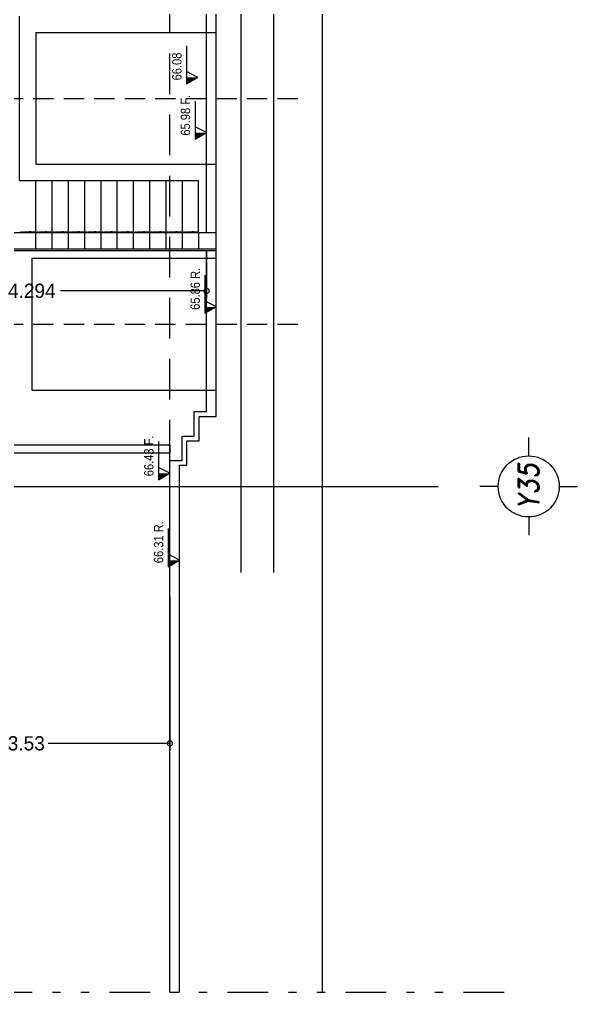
# Model space of a CAD drawing. Extents: x 271.1 to 330.5, y -7 to 33.8.
# Drawn here: x 284.43 to 291.28, y -3.01 to 8.95 of the extents above; entities that cross this region are included whole.
import ezdxf
from ezdxf.enums import TextEntityAlignment as Align

# ---------------------------------------------------------------- set-up
doc = ezdxf.new("R2010")
doc.units = 0
doc.header["$MEASUREMENT"] = 0
doc.linetypes.add('TRATTEGGIATA', pattern=[0.75, 0.5, -0.25])
doc.linetypes.add('TRATTO-PUNTI', pattern=[1.25, 0.5, -0.25, 0, -0.25, 0, -0.25])
doc.layers.get('0').update_dxf_attribs({"linetype": 'CONTINUOUS'})
doc.layers.get('DEFPOINTS').update_dxf_attribs({"linetype": 'CONTINUOUS'})
for name, color, linetype in [('025', 1, 'CONTINUOUS'), ('CONTROSOFFITTI', 5, 'CONTINUOUS'), ('MAGLIA', 6, 'CONTINUOUS'), ('MURO', 1, 'CONTINUOUS'), ('QUOTAFINITO', 4, 'CONTINUOUS')]:
    doc.layers.add(name, color=color, linetype=linetype)
doc.styles.add('HELV', font='HELV.shx')
doc.styles.add('SV', font='ROMAND.shx', dxfattribs={"width": 0.9, "oblique": 10, "height": 50})
doc.dimstyles.new('100', dxfattribs={"dimscale": 0.05, "dimtxt": 3.5, "dimasz": 2.5, "dimexe": 1.8, "dimexo": 0.1, "dimgap": 0.09, "dimtad": 0, "dimtoh": 1, "dimdec": 3, "dimtxsty": 'STANDARD', "dimblk1": 'DOTSMALL', "dimblk2": 'DOTSMALL', "dimsah": 1, "dimcen": 1.5, "dimclrd": 1, "dimclre": 2, "dimclrt": 5, "dimazin": 3, "dimtfac": 1, "dimtdec": 4, "dimtmove": 0, "dimatfit": 3, "dimtolj": 1, "dimtzin": 0})

# ---------------------------------------------------------------- blocks, each defined once
blk = doc.blocks.new('_DOTSMALL')
at = {"color": 0, "linetype": 'BYBLOCK', "ltscale": 0.5, "const_width": 0.5}
blk.add_lwpolyline([(-0.0625, 0, 1), (0.0625, 0, 1)], format="xyb", close=True, dxfattribs=at)
blk = doc.blocks.new('*D21')
at = {"color": 2, "linetype": 'BYBLOCK', "ltscale": 0.5}
for p, q in [((282.431, 6.109), (282.431, 5.528)), ((286.725, 6.109), (286.725, 5.528))]:
    blk.add_line(p, q, dxfattribs=at)
at = {"color": 1, "linetype": 'BYBLOCK', "ltscale": 0.5}
for p, q in [((282.431, 5.618), (284.223, 5.618)), ((286.725, 5.618), (284.932, 5.618))]:
    blk.add_line(p, q, dxfattribs=at)
at = {"layer": 'DEFPOINTS', "color": 0, "linetype": 'BYBLOCK', "ltscale": 0.5}
for p in [(282.431, 6.114), (286.725, 6.114), (282.431, 5.618)]:
    blk.add_point(p, dxfattribs=at)
at = {"color": 1, "linetype": 'BYBLOCK', "ltscale": 0.5, "xscale": 0.125, "yscale": 0.125, "zscale": 0.125, "rotation": 180}
blk.add_blockref('_DOTSMALL', (282.431, 5.618), dxfattribs=at)
at = {"color": 1, "linetype": 'BYBLOCK', "ltscale": 0.5, "xscale": 0.125, "yscale": 0.125, "zscale": 0.125}
blk.add_blockref('_DOTSMALL', (286.725, 5.618), dxfattribs=at)
at = {"color": 5, "linetype": 'BYBLOCK', "ltscale": 0.5, "insert": (284.578, 5.618), "char_height": 0.175, "attachment_point": 5}
blk.add_mtext('\\A1;4.294', dxfattribs=at)
blk = doc.blocks.new('*D22')
at = {"color": 2, "linetype": 'BYBLOCK', "ltscale": 0.5}
for p, q in [((282.745, 1.859), (282.745, -0.034)), ((286.275, 1.859), (286.275, -0.034))]:
    blk.add_line(p, q, dxfattribs=at)
at = {"color": 1, "linetype": 'BYBLOCK', "ltscale": 0.5}
for p, q in [((282.745, 0.056), (284.243, 0.056)), ((286.275, 0.056), (284.777, 0.056))]:
    blk.add_line(p, q, dxfattribs=at)
at = {"layer": 'DEFPOINTS', "color": 0, "linetype": 'BYBLOCK', "ltscale": 0.5}
for p in [(282.745, 1.864), (286.275, 1.864), (286.275, 0.056)]:
    blk.add_point(p, dxfattribs=at)
at = {"color": 1, "linetype": 'BYBLOCK', "ltscale": 0.5, "xscale": 0.125, "yscale": 0.125, "zscale": 0.125, "rotation": 180}
blk.add_blockref('_DOTSMALL', (282.745, 0.056), dxfattribs=at)
at = {"color": 1, "linetype": 'BYBLOCK', "ltscale": 0.5, "xscale": 0.125, "yscale": 0.125, "zscale": 0.125}
blk.add_blockref('_DOTSMALL', (286.275, 0.056), dxfattribs=at)
at = {"color": 5, "linetype": 'BYBLOCK', "ltscale": 0.5, "insert": (284.51, 0.056), "char_height": 0.175, "attachment_point": 5}
blk.add_mtext('\\A1;3.53', dxfattribs=at)

msp = doc.modelspace()

# ---------------------------------------------------------------- hatches: boundary and pattern name
at = {"layer": '025'}
for points in [[(286.4786, 8.2411), (286.4786, 8.1618), (286.6189, 8.2411)], [(286.5843, 7.5625), (286.5843, 7.4832), (286.7247, 7.5625)], [(286.7043, 5.4215), (286.7043, 5.3421), (286.8447, 5.4215)], [(286.1343, 3.376), (286.1343, 3.2967), (286.2747, 3.376)], [(286.2543, 2.3075), (286.2543, 2.2281), (286.3947, 2.3075)]]:
    msp.add_hatch(color=256, dxfattribs=at).paths.add_polyline_path(points)

# ---------------------------------------------------------------- linework, layer by layer
for p, q in [((288.1447, 30.273), (288.1447, -3.0061)), ((283.4297, 6.3339), (286.8447, 6.3339)), ((284.6247, 6.3339), (284.6247, 6.1339)), ((284.8247, 6.3339), (284.8247, 6.1339)), ((285.0247, 6.3339), (285.0247, 6.1339)), ((285.2247, 6.3339), (285.2247, 6.1339)), ((285.4247, 6.3339), (285.4247, 6.1339)), ((285.6247, 6.3339), (285.6247, 6.1339)), ((285.8247, 6.3339), (285.8247, 6.1339)), ((286.0247, 6.3339), (286.0247, 6.1339)), ((286.2247, 6.3339), (286.2247, 6.1339)), ((286.2247, 6.3339), (286.2247, 6.1339)), ((286.4247, 6.3339), (286.4247, 6.1339)), ((286.6247, 6.3339), (286.6247, 6.1339)), ((282.8247, 6.1339), (286.8447, 6.1339)), ((282.8247, 6.1139), (286.8447, 6.1139))]:
    msp.add_line(p, q)
at = {"linetype": 'TRATTO-PUNTI'}
msp.add_line((290.3821, -3.0061), (279.7436, -3.0061), dxfattribs=at)
msp.add_lwpolyline([(286.3947, -3.0061), (286.3947, 3.4739), (286.4847, 3.4739), (286.4847, 3.7739), (286.6347, 3.7739), (286.6347, 4.0739), (286.8447, 4.0739), (286.8447, 10.9639)])
at = {"start_tangent": (-0.9999974, 0.0022791), "end_tangent": (-0.7069003, -0.7073132)}
for points in [[(284.4255, 6.3339), (284.4291, 6.3379), (284.4308, 6.339), (284.4353, 6.339), (284.4402, 6.3404), (284.4442, 6.3422), (284.4487, 6.3422), (284.4532, 6.3413), (284.4577, 6.3408), (284.4639, 6.3408), (284.4697, 6.3417), (284.4738, 6.3431), (284.4791, 6.3431), (284.4841, 6.3422), (284.4899, 6.3422), (284.4957, 6.3422), (284.5024, 6.3417), (284.5087, 6.3422), (284.5127, 6.344), (284.5208, 6.3444), (284.5261, 6.3435), (284.5355, 6.3431), (284.5418, 6.3426), (284.5498, 6.3453), (284.5575, 6.3471), (284.5642, 6.3449), (284.5727, 6.344), (284.5812, 6.3453), (284.5874, 6.3449), (284.5937, 6.3413), (284.6009, 6.3426), (284.6067, 6.3435), (284.612, 6.3435), (284.6188, 6.3408), (284.6228, 6.3339)], [(284.6255, 6.3339), (284.6291, 6.3379), (284.6308, 6.339), (284.6353, 6.339), (284.6402, 6.3404), (284.6442, 6.3422), (284.6487, 6.3422), (284.6532, 6.3413), (284.6577, 6.3408), (284.6639, 6.3408), (284.6697, 6.3417), (284.6738, 6.3431), (284.6791, 6.3431), (284.6841, 6.3422), (284.6899, 6.3422), (284.6957, 6.3422), (284.7024, 6.3417), (284.7087, 6.3422), (284.7127, 6.344), (284.7208, 6.3444), (284.7261, 6.3435), (284.7355, 6.3431), (284.7418, 6.3426), (284.7498, 6.3453), (284.7575, 6.3471), (284.7642, 6.3449), (284.7727, 6.344), (284.7812, 6.3453), (284.7874, 6.3449), (284.7937, 6.3413), (284.8009, 6.3426), (284.8067, 6.3435), (284.812, 6.3435), (284.8188, 6.3408), (284.8228, 6.3339)], [(284.8255, 6.3339), (284.8291, 6.3379), (284.8308, 6.339), (284.8353, 6.339), (284.8402, 6.3404), (284.8442, 6.3422), (284.8487, 6.3422), (284.8532, 6.3413), (284.8577, 6.3408), (284.8639, 6.3408), (284.8697, 6.3417), (284.8738, 6.3431), (284.8791, 6.3431), (284.8841, 6.3422), (284.8899, 6.3422), (284.8957, 6.3422), (284.9024, 6.3417), (284.9087, 6.3422), (284.9127, 6.344), (284.9208, 6.3444), (284.9261, 6.3435), (284.9355, 6.3431), (284.9418, 6.3426), (284.9498, 6.3453), (284.9575, 6.3471), (284.9642, 6.3449), (284.9727, 6.344), (284.9812, 6.3453), (284.9874, 6.3449), (284.9937, 6.3413), (285.0009, 6.3426), (285.0067, 6.3435), (285.012, 6.3435), (285.0188, 6.3408), (285.0228, 6.3339)], [(285.0255, 6.3339), (285.0291, 6.3379), (285.0308, 6.339), (285.0353, 6.339), (285.0402, 6.3404), (285.0442, 6.3422), (285.0487, 6.3422), (285.0532, 6.3413), (285.0577, 6.3408), (285.0639, 6.3408), (285.0697, 6.3417), (285.0738, 6.3431), (285.0791, 6.3431), (285.0841, 6.3422), (285.0899, 6.3422), (285.0957, 6.3422), (285.1024, 6.3417), (285.1087, 6.3422), (285.1127, 6.344), (285.1208, 6.3444), (285.1261, 6.3435), (285.1355, 6.3431), (285.1418, 6.3426), (285.1498, 6.3453), (285.1575, 6.3471), (285.1642, 6.3449), (285.1727, 6.344), (285.1812, 6.3453), (285.1874, 6.3449), (285.1937, 6.3413), (285.2009, 6.3426), (285.2067, 6.3435), (285.212, 6.3435), (285.2188, 6.3408), (285.2228, 6.3339)], [(285.2255, 6.3339), (285.2291, 6.3379), (285.2308, 6.339), (285.2353, 6.339), (285.2402, 6.3404), (285.2442, 6.3422), (285.2487, 6.3422), (285.2532, 6.3413), (285.2577, 6.3408), (285.2639, 6.3408), (285.2697, 6.3417), (285.2738, 6.3431), (285.2791, 6.3431), (285.2841, 6.3422), (285.2899, 6.3422), (285.2957, 6.3422), (285.3024, 6.3417), (285.3087, 6.3422), (285.3127, 6.344), (285.3208, 6.3444), (285.3261, 6.3435), (285.3355, 6.3431), (285.3418, 6.3426), (285.3498, 6.3453), (285.3575, 6.3471), (285.3642, 6.3449), (285.3727, 6.344), (285.3812, 6.3453), (285.3874, 6.3449), (285.3937, 6.3413), (285.4009, 6.3426), (285.4067, 6.3435), (285.412, 6.3435), (285.4188, 6.3408), (285.4228, 6.3339)], [(285.4255, 6.3339), (285.4291, 6.3379), (285.4308, 6.339), (285.4353, 6.339), (285.4402, 6.3404), (285.4442, 6.3422), (285.4487, 6.3422), (285.4532, 6.3413), (285.4577, 6.3408), (285.4639, 6.3408), (285.4697, 6.3417), (285.4738, 6.3431), (285.4791, 6.3431), (285.4841, 6.3422), (285.4899, 6.3422), (285.4957, 6.3422), (285.5024, 6.3417), (285.5087, 6.3422), (285.5127, 6.344), (285.5208, 6.3444), (285.5261, 6.3435), (285.5355, 6.3431), (285.5418, 6.3426), (285.5498, 6.3453), (285.5575, 6.3471), (285.5642, 6.3449), (285.5727, 6.344), (285.5812, 6.3453), (285.5874, 6.3449), (285.5937, 6.3413), (285.6009, 6.3426), (285.6067, 6.3435), (285.612, 6.3435), (285.6188, 6.3408), (285.6228, 6.3339)], [(285.6255, 6.3339), (285.6291, 6.3379), (285.6308, 6.339), (285.6353, 6.339), (285.6402, 6.3404), (285.6442, 6.3422), (285.6487, 6.3422), (285.6532, 6.3413), (285.6577, 6.3408), (285.6639, 6.3408), (285.6697, 6.3417), (285.6738, 6.3431), (285.6791, 6.3431), (285.6841, 6.3422), (285.6899, 6.3422), (285.6957, 6.3422), (285.7024, 6.3417), (285.7087, 6.3422), (285.7127, 6.344), (285.7208, 6.3444), (285.7261, 6.3435), (285.7355, 6.3431), (285.7418, 6.3426), (285.7498, 6.3453), (285.7575, 6.3471), (285.7642, 6.3449), (285.7727, 6.344), (285.7812, 6.3453), (285.7874, 6.3449), (285.7937, 6.3413), (285.8009, 6.3426), (285.8067, 6.3435), (285.812, 6.3435), (285.8188, 6.3408), (285.8228, 6.3339)], [(285.8255, 6.3339), (285.8291, 6.3379), (285.8308, 6.339), (285.8353, 6.339), (285.8402, 6.3404), (285.8442, 6.3422), (285.8487, 6.3422), (285.8532, 6.3413), (285.8577, 6.3408), (285.8639, 6.3408), (285.8697, 6.3417), (285.8738, 6.3431), (285.8791, 6.3431), (285.8841, 6.3422), (285.8899, 6.3422), (285.8957, 6.3422), (285.9024, 6.3417), (285.9087, 6.3422), (285.9127, 6.344), (285.9208, 6.3444), (285.9261, 6.3435), (285.9355, 6.3431), (285.9418, 6.3426), (285.9498, 6.3453), (285.9575, 6.3471), (285.9642, 6.3449), (285.9727, 6.344), (285.9812, 6.3453), (285.9874, 6.3449), (285.9937, 6.3413), (286.0009, 6.3426), (286.0067, 6.3435), (286.012, 6.3435), (286.0188, 6.3408), (286.0228, 6.3339)], [(286.0255, 6.3339), (286.0291, 6.3379), (286.0308, 6.339), (286.0353, 6.339), (286.0402, 6.3404), (286.0442, 6.3422), (286.0487, 6.3422), (286.0532, 6.3413), (286.0577, 6.3408), (286.0639, 6.3408), (286.0697, 6.3417), (286.0738, 6.3431), (286.0791, 6.3431), (286.0841, 6.3422), (286.0899, 6.3422), (286.0957, 6.3422), (286.1024, 6.3417), (286.1087, 6.3422), (286.1127, 6.344), (286.1208, 6.3444), (286.1261, 6.3435), (286.1355, 6.3431), (286.1418, 6.3426), (286.1498, 6.3453), (286.1575, 6.3471), (286.1642, 6.3449), (286.1727, 6.344), (286.1812, 6.3453), (286.1874, 6.3449), (286.1937, 6.3413), (286.2009, 6.3426), (286.2067, 6.3435), (286.212, 6.3435), (286.2188, 6.3408), (286.2228, 6.3339)], [(286.2255, 6.3339), (286.2291, 6.3379), (286.2308, 6.339), (286.2353, 6.339), (286.2402, 6.3404), (286.2442, 6.3422), (286.2487, 6.3422), (286.2532, 6.3413), (286.2577, 6.3408), (286.2639, 6.3408), (286.2697, 6.3417), (286.2738, 6.3431), (286.2791, 6.3431), (286.2841, 6.3422), (286.2899, 6.3422), (286.2957, 6.3422), (286.3024, 6.3417), (286.3087, 6.3422), (286.3127, 6.344), (286.3208, 6.3444), (286.3261, 6.3435), (286.3355, 6.3431), (286.3418, 6.3426), (286.3498, 6.3453), (286.3575, 6.3471), (286.3642, 6.3449), (286.3727, 6.344), (286.3812, 6.3453), (286.3874, 6.3449), (286.3937, 6.3413), (286.4009, 6.3426), (286.4067, 6.3435), (286.412, 6.3435), (286.4188, 6.3408), (286.4228, 6.3339)], [(286.4255, 6.3339), (286.4291, 6.3379), (286.4308, 6.339), (286.4353, 6.339), (286.4402, 6.3404), (286.4442, 6.3422), (286.4487, 6.3422), (286.4532, 6.3413), (286.4577, 6.3408), (286.4639, 6.3408), (286.4697, 6.3417), (286.4738, 6.3431), (286.4791, 6.3431), (286.4841, 6.3422), (286.4899, 6.3422), (286.4957, 6.3422), (286.5024, 6.3417), (286.5087, 6.3422), (286.5127, 6.344), (286.5208, 6.3444), (286.5261, 6.3435), (286.5355, 6.3431), (286.5418, 6.3426), (286.5498, 6.3453), (286.5575, 6.3471), (286.5642, 6.3449), (286.5727, 6.344), (286.5812, 6.3453), (286.5874, 6.3449), (286.5937, 6.3413), (286.6009, 6.3426), (286.6067, 6.3435), (286.612, 6.3435), (286.6188, 6.3408), (286.6228, 6.3339)]]:
    msp.add_spline(points, degree=3, dxfattribs=at)
at = {"layer": '025'}
for p, q in [((284.4279, 6.9739), (284.4279, 8.9939)), ((284.6279, 8.7939), (286.8479, 8.7939)), ((284.6279, 8.7939), (284.6279, 7.1739)), ((286.4786, 8.6297), (286.4786, 8.1618)), ((286.6189, 8.2411), (286.4786, 8.314)), ((286.4786, 8.1618), (286.6189, 8.2411)), ((286.5843, 7.9511), (286.5843, 7.4832)), ((286.7247, 7.5625), (286.5843, 7.6354)), ((286.5843, 7.4832), (286.7247, 7.5625)), ((284.6279, 7.1739), (286.8479, 7.1739)), ((284.4279, 6.9739), (286.6279, 6.9739)), ((286.6279, 6.3339), (286.6279, 6.9739)), ((284.5779, 6.0189), (286.8479, 6.0189)), ((284.5779, 6.0189), (284.5779, 4.3989)), ((286.7043, 5.8101), (286.7043, 5.3421)), ((286.8447, 5.4215), (286.7043, 5.4943)), ((286.7043, 5.3421), (286.8447, 5.4215)), ((284.5779, 4.3989), (286.8479, 4.3989)), ((286.1343, 3.7646), (286.1343, 3.2967)), ((286.2747, 3.376), (286.1343, 3.4489)), ((286.1343, 3.2967), (286.2747, 3.376)), ((286.2543, 2.6961), (286.2543, 2.2281)), ((286.3947, 2.3075), (286.2543, 2.3803)), ((286.2543, 2.2281), (286.3947, 2.3075))]:
    msp.add_line(p, q, dxfattribs=at)
at = {"layer": '025', "flags": 128}
for points in [[(287.5479, 25.8139), (287.5479, 2.1562)], [(287.1479, 10.9639), (287.1479, 2.1562)]]:
    msp.add_lwpolyline(points, dxfattribs=at)
at = {"layer": 'CONTROSOFFITTI', "ltscale": 0.5}
for p, q in [((286.2747, 3.7215), (282.4309, 3.7215)), ((286.2747, 3.7215), (286.2747, 3.6215)), ((286.2747, 3.6215), (282.7447, 3.6215))]:
    msp.add_line(p, q, dxfattribs=at)
at = {"layer": 'MAGLIA', "linetype": 'TRATTEGGIATA', "ltscale": 0.5}
for p, q in [((283.4706, 7.9839), (287.9044, 7.9839)), ((283.4706, 5.2089), (287.9044, 5.2089))]:
    msp.add_line(p, q, dxfattribs=at)
at = {"layer": 'MAGLIA'}
for p, q in [((290.6839, 3.5889), (290.6839, 3.8139)), ((271.1195, 3.2139), (289.5709, 3.2139)), ((290.3089, 3.2139), (290.0839, 3.2139)), ((291.0589, 3.2139), (291.2839, 3.2139)), ((290.6839, 2.8389), (290.6839, 2.6139))]:
    msp.add_line(p, q, dxfattribs=at)
msp.add_circle((290.6839, 3.2139), 0.375, dxfattribs=at)
at = {"layer": 'MURO'}
for p, q in [((284.6247, 6.9739), (284.6247, 6.3339)), ((284.8247, 6.9739), (284.8247, 6.3339)), ((285.0247, 6.9739), (285.0247, 6.3339)), ((285.2247, 6.9739), (285.2247, 6.3339)), ((285.4247, 6.9739), (285.4247, 6.3339)), ((285.6247, 6.9739), (285.6247, 6.3339)), ((285.8247, 6.9739), (285.8247, 6.3339)), ((286.0247, 6.9739), (286.0247, 6.3339)), ((286.2247, 6.9739), (286.2247, 6.3339)), ((286.4247, 6.9739), (286.4247, 6.3339))]:
    msp.add_line(p, q, dxfattribs=at)
at = {"layer": 'QUOTAFINITO', "linetype": 'TRATTEGGIATA'}
msp.add_line((286.2747, 3.5339), (286.2747, 9.2865), dxfattribs=at)
at = {"layer": 'QUOTAFINITO'}
for points in [[(286.7247, 6.3339), (286.7247, 10.5139)], [(286.7247, 5.2612), (286.7247, 6.1139)], [(286.2747, -3.0061), (286.2747, 3.5339), (286.4247, 3.5339), (286.4247, 3.8339), (286.5747, 3.8339), (286.5747, 4.1339), (286.7247, 4.1339), (286.7247, 5.2612)]]:
    msp.add_lwpolyline(points, dxfattribs=at)

# ---------------------------------------------------------------- texts
at = {"layer": '025', "style": 'HELV', "width": 0.85}
for s, p in [('66.08', (286.4176, 8.2047)), ('65.98 F.', (286.5233, 7.5261)), ('65.86 R.', (286.6433, 5.3851)), ('66.43 F.', (286.0733, 3.3396)), ('66.31 R.', (286.1933, 2.2711))]:
    msp.add_text(s, height=0.115, rotation=90, dxfattribs=at).set_placement(p)
at = {"layer": 'MAGLIA', "color": 4, "style": 'SV', "oblique": 10, "width": 0.9}
msp.add_attdef('Y35', text='', height=0.25, rotation=90, dxfattribs=at).set_placement((290.6839, 3.2139), align=Align.MIDDLE)

# ---------------------------------------------------------------- dimensions: what is measured, and where the dimension line sits
at = {"layer": 'CONTROSOFFITTI', "ltscale": 0.5}
for base, p1, p2, picture, middle in [((282.4309, 5.6181), (286.7247, 6.1139), (282.4309, 6.1139), '*D21', (284.5778, 5.6181)), ((286.2747, 0.0557), (282.7447, 1.8639), (286.2747, 1.8639), '*D22', (284.5097, 0.0557))]:
    dim = msp.add_linear_dim(base=base, p1=p1, p2=p2, dimstyle='100', dxfattribs=at)
    dim.commit()
    dim.dimension.update_dxf_attribs({"geometry": picture, "text_midpoint": middle})

doc.saveas('drawing.dxf')
